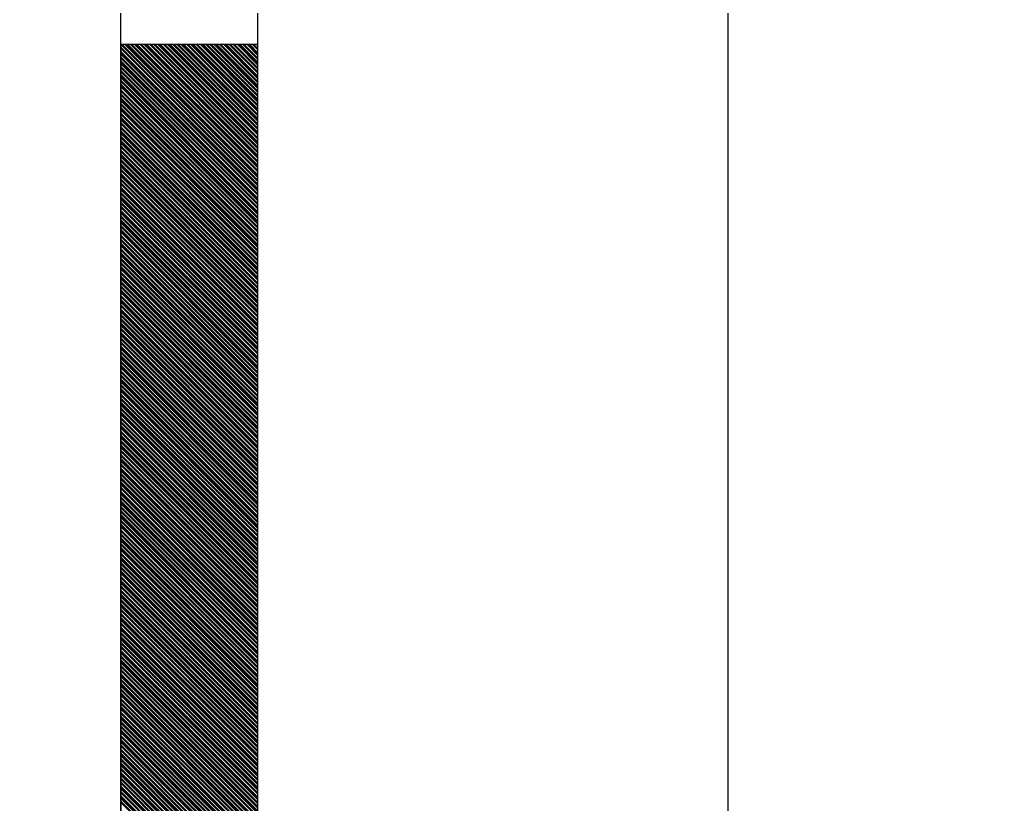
# Model space of a CAD drawing. Extents: x 747954 to 748544, y 4316381 to 4317408.
# Drawn here: x 748192.93 to 748200.01, y 4317295.46 to 4317301.19 of the extents above; entities that cross this region are included whole.
import ezdxf

# ---------------------------------------------------------------- set-up
doc = ezdxf.new("R2010")
doc.units = 0
doc.layers.get('0').update_dxf_attribs({"linetype": 'CONTINUOUS'})

msp = doc.modelspace()

# ---------------------------------------------------------------- linework, layer by layer
at = {"color": 0, "linetype": 'CONTINUOUS'}
for p, q in [((748193.67, 4317281.01), (748193.67, 4317381.01)), ((748193.67, 4317281.01), (748193.67, 4317381.01)), ((748194.67, 4317281.01), (748194.67, 4317381.01)), ((748194.67, 4317281.01), (748194.67, 4317381.01)), ((748194.67, 4317300.01), (748193.67, 4317301.01)), ((748194.67, 4317300.01), (748193.67, 4317301.01)), ((748194.67, 4317299.99), (748193.67, 4317300.99)), ((748194.67, 4317299.99), (748193.67, 4317300.99)), ((748194.67, 4317299.98), (748193.67, 4317300.98)), ((748194.67, 4317299.98), (748193.67, 4317300.98)), ((748194.67, 4317299.96), (748193.67, 4317300.96)), ((748194.67, 4317299.96), (748193.67, 4317300.96)), ((748194.67, 4317300.02), (748193.68, 4317301.01)), ((748194.67, 4317300.02), (748193.68, 4317301.01)), ((748194.67, 4317300.04), (748193.7, 4317301.01)), ((748194.67, 4317300.04), (748193.7, 4317301.01)), ((748194.67, 4317300.05), (748193.71, 4317301.01)), ((748194.67, 4317300.05), (748193.71, 4317301.01)), ((748194.67, 4317300.06), (748193.72, 4317301.01)), ((748194.67, 4317300.06), (748193.72, 4317301.01)), ((748194.67, 4317300.08), (748193.74, 4317301.01)), ((748194.67, 4317300.08), (748193.74, 4317301.01)), ((748194.67, 4317300.09), (748193.75, 4317301.01)), ((748194.67, 4317300.09), (748193.75, 4317301.01)), ((748194.67, 4317300.11), (748193.77, 4317301.01)), ((748194.67, 4317300.11), (748193.77, 4317301.01)), ((748194.67, 4317300.12), (748193.78, 4317301.01)), ((748194.67, 4317300.12), (748193.78, 4317301.01)), ((748194.67, 4317300.13), (748193.79, 4317301.01)), ((748194.67, 4317300.13), (748193.79, 4317301.01)), ((748194.67, 4317300.15), (748193.81, 4317301.01)), ((748194.67, 4317300.15), (748193.81, 4317301.01)), ((748194.67, 4317300.16), (748193.82, 4317301.01)), ((748194.67, 4317300.16), (748193.82, 4317301.01)), ((748194.67, 4317300.18), (748193.84, 4317301.01)), ((748194.67, 4317300.18), (748193.84, 4317301.01)), ((748194.67, 4317300.19), (748193.85, 4317301.01)), ((748194.67, 4317300.19), (748193.85, 4317301.01)), ((748194.67, 4317300.2), (748193.86, 4317301.01)), ((748194.67, 4317300.2), (748193.86, 4317301.01)), ((748194.67, 4317300.22), (748193.88, 4317301.01)), ((748194.67, 4317300.22), (748193.88, 4317301.01)), ((748194.67, 4317300.23), (748193.89, 4317301.01)), ((748194.67, 4317300.23), (748193.89, 4317301.01)), ((748194.67, 4317300.25), (748193.91, 4317301.01)), ((748194.67, 4317300.25), (748193.91, 4317301.01)), ((748194.67, 4317300.26), (748193.92, 4317301.01)), ((748194.67, 4317300.26), (748193.92, 4317301.01)), ((748194.67, 4317300.28), (748193.94, 4317301.01)), ((748194.67, 4317300.28), (748193.94, 4317301.01)), ((748194.67, 4317300.29), (748193.95, 4317301.01)), ((748194.67, 4317300.29), (748193.95, 4317301.01)), ((748194.67, 4317300.3), (748193.96, 4317301.01)), ((748194.67, 4317300.3), (748193.96, 4317301.01)), ((748194.67, 4317300.32), (748193.98, 4317301.01)), ((748194.67, 4317300.32), (748193.98, 4317301.01)), ((748194.67, 4317300.33), (748193.99, 4317301.01)), ((748194.67, 4317300.33), (748193.99, 4317301.01)), ((748194.67, 4317300.35), (748194.01, 4317301.01)), ((748194.67, 4317300.35), (748194.01, 4317301.01)), ((748194.67, 4317300.36), (748194.02, 4317301.01)), ((748194.67, 4317300.36), (748194.02, 4317301.01)), ((748194.67, 4317300.37), (748194.03, 4317301.01)), ((748194.67, 4317300.37), (748194.03, 4317301.01)), ((748194.67, 4317300.39), (748194.05, 4317301.01)), ((748194.67, 4317300.39), (748194.05, 4317301.01)), ((748194.67, 4317300.4), (748194.06, 4317301.01)), ((748194.67, 4317300.4), (748194.06, 4317301.01)), ((748194.67, 4317300.42), (748194.08, 4317301.01)), ((748194.67, 4317300.42), (748194.08, 4317301.01)), ((748194.67, 4317300.43), (748194.09, 4317301.01)), ((748194.67, 4317300.43), (748194.09, 4317301.01)), ((748194.67, 4317300.45), (748194.11, 4317301.01)), ((748194.67, 4317300.45), (748194.11, 4317301.01)), ((748194.67, 4317300.46), (748194.12, 4317301.01)), ((748194.67, 4317300.46), (748194.12, 4317301.01)), ((748194.67, 4317300.47), (748194.13, 4317301.01)), ((748194.67, 4317300.47), (748194.13, 4317301.01)), ((748194.67, 4317300.49), (748194.15, 4317301.01)), ((748194.67, 4317300.49), (748194.15, 4317301.01)), ((748194.67, 4317300.5), (748194.16, 4317301.01)), ((748194.67, 4317300.5), (748194.16, 4317301.01)), ((748194.67, 4317300.52), (748194.18, 4317301.01)), ((748194.67, 4317300.52), (748194.18, 4317301.01)), ((748194.67, 4317300.53), (748194.19, 4317301.01)), ((748194.67, 4317300.53), (748194.19, 4317301.01)), ((748194.67, 4317300.54), (748194.2, 4317301.01)), ((748194.67, 4317300.54), (748194.2, 4317301.01)), ((748194.67, 4317300.56), (748194.22, 4317301.01)), ((748194.67, 4317300.56), (748194.22, 4317301.01)), ((748194.67, 4317300.57), (748194.23, 4317301.01)), ((748194.67, 4317300.57), (748194.23, 4317301.01)), ((748194.67, 4317300.59), (748194.25, 4317301.01)), ((748194.67, 4317300.59), (748194.25, 4317301.01)), ((748194.67, 4317300.6), (748194.26, 4317301.01)), ((748194.67, 4317300.6), (748194.26, 4317301.01)), ((748194.67, 4317300.61), (748194.27, 4317301.01)), ((748194.67, 4317300.61), (748194.27, 4317301.01)), ((748194.67, 4317300.63), (748194.29, 4317301.01)), ((748194.67, 4317300.63), (748194.29, 4317301.01)), ((748194.67, 4317300.64), (748194.3, 4317301.01)), ((748194.67, 4317300.64), (748194.3, 4317301.01)), ((748194.67, 4317300.66), (748194.32, 4317301.01)), ((748194.67, 4317300.66), (748194.32, 4317301.01)), ((748194.67, 4317300.67), (748194.33, 4317301.01)), ((748194.67, 4317300.67), (748194.33, 4317301.01)), ((748194.67, 4317300.69), (748194.35, 4317301.01)), ((748194.67, 4317300.69), (748194.35, 4317301.01)), ((748194.67, 4317300.7), (748194.36, 4317301.01)), ((748194.67, 4317300.7), (748194.36, 4317301.01)), ((748194.67, 4317300.71), (748194.37, 4317301.01)), ((748194.67, 4317300.71), (748194.37, 4317301.01)), ((748194.67, 4317300.73), (748194.39, 4317301.01)), ((748194.67, 4317300.73), (748194.39, 4317301.01)), ((748194.67, 4317300.74), (748194.4, 4317301.01)), ((748194.67, 4317300.74), (748194.4, 4317301.01)), ((748194.67, 4317300.76), (748194.42, 4317301.01)), ((748194.67, 4317300.76), (748194.42, 4317301.01)), ((748194.67, 4317300.77), (748194.43, 4317301.01)), ((748194.67, 4317300.77), (748194.43, 4317301.01)), ((748194.67, 4317300.78), (748194.44, 4317301.01)), ((748194.67, 4317300.78), (748194.44, 4317301.01)), ((748194.67, 4317300.8), (748194.46, 4317301.01)), ((748194.67, 4317300.8), (748194.46, 4317301.01)), ((748194.67, 4317300.81), (748194.47, 4317301.01)), ((748194.67, 4317300.81), (748194.47, 4317301.01)), ((748194.67, 4317300.83), (748194.49, 4317301.01)), ((748194.67, 4317300.83), (748194.49, 4317301.01)), ((748194.67, 4317300.84), (748194.5, 4317301.01)), ((748194.67, 4317300.84), (748194.5, 4317301.01)), ((748194.67, 4317300.86), (748194.52, 4317301.01)), ((748194.67, 4317300.86), (748194.52, 4317301.01)), ((748194.67, 4317300.87), (748194.53, 4317301.01)), ((748194.67, 4317300.87), (748194.53, 4317301.01)), ((748194.67, 4317300.88), (748194.54, 4317301.01)), ((748194.67, 4317300.88), (748194.54, 4317301.01)), ((748194.67, 4317300.9), (748194.56, 4317301.01)), ((748194.67, 4317300.9), (748194.56, 4317301.01)), ((748194.67, 4317300.91), (748194.57, 4317301.01)), ((748194.67, 4317300.91), (748194.57, 4317301.01)), ((748194.67, 4317300.93), (748194.59, 4317301.01)), ((748194.67, 4317300.93), (748194.59, 4317301.01)), ((748194.67, 4317300.94), (748194.6, 4317301.01)), ((748194.67, 4317300.94), (748194.6, 4317301.01)), ((748194.67, 4317300.95), (748194.61, 4317301.01)), ((748194.67, 4317300.95), (748194.61, 4317301.01)), ((748194.67, 4317300.97), (748194.63, 4317301.01)), ((748194.67, 4317300.97), (748194.63, 4317301.01)), ((748194.67, 4317300.98), (748194.64, 4317301.01)), ((748194.67, 4317300.98), (748194.64, 4317301.01)), ((748194.67, 4317301), (748194.66, 4317301.01)), ((748194.67, 4317301), (748194.66, 4317301.01)), ((748194.67, 4317299.95), (748193.67, 4317300.95)), ((748194.67, 4317299.95), (748193.67, 4317300.95)), ((748194.67, 4317299.94), (748193.67, 4317300.94)), ((748194.67, 4317299.94), (748193.67, 4317300.94)), ((748194.67, 4317299.92), (748193.67, 4317300.92)), ((748194.67, 4317299.92), (748193.67, 4317300.92)), ((748194.67, 4317299.91), (748193.67, 4317300.91)), ((748194.67, 4317299.91), (748193.67, 4317300.91)), ((748194.67, 4317299.89), (748193.67, 4317300.89)), ((748194.67, 4317299.89), (748193.67, 4317300.89)), ((748194.67, 4317299.88), (748193.67, 4317300.88)), ((748194.67, 4317299.88), (748193.67, 4317300.88)), ((748194.67, 4317299.87), (748193.67, 4317300.87)), ((748194.67, 4317299.87), (748193.67, 4317300.87)), ((748194.67, 4317299.85), (748193.67, 4317300.85)), ((748194.67, 4317299.85), (748193.67, 4317300.85)), ((748194.67, 4317299.84), (748193.67, 4317300.84)), ((748194.67, 4317299.84), (748193.67, 4317300.84)), ((748194.67, 4317299.82), (748193.67, 4317300.82)), ((748194.67, 4317299.82), (748193.67, 4317300.82)), ((748194.67, 4317299.81), (748193.67, 4317300.81)), ((748194.67, 4317299.81), (748193.67, 4317300.81)), ((748194.67, 4317299.79), (748193.67, 4317300.79)), ((748194.67, 4317299.79), (748193.67, 4317300.79)), ((748194.67, 4317299.78), (748193.67, 4317300.78)), ((748194.67, 4317299.78), (748193.67, 4317300.78)), ((748194.67, 4317299.77), (748193.67, 4317300.77)), ((748194.67, 4317299.77), (748193.67, 4317300.77)), ((748194.67, 4317299.75), (748193.67, 4317300.75)), ((748194.67, 4317299.75), (748193.67, 4317300.75)), ((748194.67, 4317299.74), (748193.67, 4317300.74)), ((748194.67, 4317299.74), (748193.67, 4317300.74)), ((748194.67, 4317299.72), (748193.67, 4317300.72)), ((748194.67, 4317299.72), (748193.67, 4317300.72)), ((748194.67, 4317299.71), (748193.67, 4317300.71)), ((748194.67, 4317299.71), (748193.67, 4317300.71)), ((748194.67, 4317299.7), (748193.67, 4317300.7)), ((748194.67, 4317299.7), (748193.67, 4317300.7)), ((748194.67, 4317299.68), (748193.67, 4317300.68)), ((748194.67, 4317299.68), (748193.67, 4317300.68)), ((748194.67, 4317299.67), (748193.67, 4317300.67)), ((748194.67, 4317299.67), (748193.67, 4317300.67)), ((748194.67, 4317299.65), (748193.67, 4317300.65)), ((748194.67, 4317299.65), (748193.67, 4317300.65)), ((748194.67, 4317299.64), (748193.67, 4317300.64)), ((748194.67, 4317299.64), (748193.67, 4317300.64)), ((748194.67, 4317299.62), (748193.67, 4317300.62)), ((748194.67, 4317299.62), (748193.67, 4317300.62)), ((748194.67, 4317299.61), (748193.67, 4317300.61)), ((748194.67, 4317299.61), (748193.67, 4317300.61)), ((748194.67, 4317299.6), (748193.67, 4317300.6)), ((748194.67, 4317299.6), (748193.67, 4317300.6)), ((748194.67, 4317299.58), (748193.67, 4317300.58)), ((748194.67, 4317299.58), (748193.67, 4317300.58)), ((748194.67, 4317299.57), (748193.67, 4317300.57)), ((748194.67, 4317299.57), (748193.67, 4317300.57)), ((748194.67, 4317299.55), (748193.67, 4317300.55)), ((748194.67, 4317299.55), (748193.67, 4317300.55)), ((748194.67, 4317299.54), (748193.67, 4317300.54)), ((748194.67, 4317299.54), (748193.67, 4317300.54)), ((748194.67, 4317299.53), (748193.67, 4317300.53)), ((748194.67, 4317299.53), (748193.67, 4317300.53)), ((748194.67, 4317299.51), (748193.67, 4317300.51)), ((748194.67, 4317299.51), (748193.67, 4317300.51)), ((748194.67, 4317299.5), (748193.67, 4317300.5)), ((748194.67, 4317299.5), (748193.67, 4317300.5)), ((748194.67, 4317299.48), (748193.67, 4317300.48)), ((748194.67, 4317299.48), (748193.67, 4317300.48)), ((748194.67, 4317299.47), (748193.67, 4317300.47)), ((748194.67, 4317299.47), (748193.67, 4317300.47)), ((748194.67, 4317299.46), (748193.67, 4317300.46)), ((748194.67, 4317299.46), (748193.67, 4317300.46)), ((748194.67, 4317299.44), (748193.67, 4317300.44)), ((748194.67, 4317299.44), (748193.67, 4317300.44)), ((748194.67, 4317299.43), (748193.67, 4317300.43)), ((748194.67, 4317299.43), (748193.67, 4317300.43)), ((748194.67, 4317299.41), (748193.67, 4317300.41)), ((748194.67, 4317299.41), (748193.67, 4317300.41)), ((748194.67, 4317299.4), (748193.67, 4317300.4)), ((748194.67, 4317299.4), (748193.67, 4317300.4)), ((748194.67, 4317299.38), (748193.67, 4317300.38)), ((748194.67, 4317299.38), (748193.67, 4317300.38)), ((748194.67, 4317299.37), (748193.67, 4317300.37)), ((748194.67, 4317299.37), (748193.67, 4317300.37)), ((748194.67, 4317299.36), (748193.67, 4317300.36)), ((748194.67, 4317299.36), (748193.67, 4317300.36)), ((748194.67, 4317299.34), (748193.67, 4317300.34)), ((748194.67, 4317299.34), (748193.67, 4317300.34)), ((748194.67, 4317299.33), (748193.67, 4317300.33)), ((748194.67, 4317299.33), (748193.67, 4317300.33)), ((748194.67, 4317299.31), (748193.67, 4317300.31)), ((748194.67, 4317299.31), (748193.67, 4317300.31)), ((748194.67, 4317299.3), (748193.67, 4317300.3)), ((748194.67, 4317299.3), (748193.67, 4317300.3)), ((748194.67, 4317299.29), (748193.67, 4317300.29)), ((748194.67, 4317299.29), (748193.67, 4317300.29)), ((748194.67, 4317299.27), (748193.67, 4317300.27)), ((748194.67, 4317299.27), (748193.67, 4317300.27)), ((748194.67, 4317299.26), (748193.67, 4317300.26)), ((748194.67, 4317299.26), (748193.67, 4317300.26)), ((748194.67, 4317299.24), (748193.67, 4317300.24)), ((748194.67, 4317299.24), (748193.67, 4317300.24)), ((748194.67, 4317299.23), (748193.67, 4317300.23)), ((748194.67, 4317299.23), (748193.67, 4317300.23)), ((748194.67, 4317299.21), (748193.67, 4317300.21)), ((748194.67, 4317299.21), (748193.67, 4317300.21)), ((748194.67, 4317299.2), (748193.67, 4317300.2)), ((748194.67, 4317299.2), (748193.67, 4317300.2)), ((748194.67, 4317299.19), (748193.67, 4317300.19)), ((748194.67, 4317299.19), (748193.67, 4317300.19)), ((748194.67, 4317299.17), (748193.67, 4317300.17)), ((748194.67, 4317299.17), (748193.67, 4317300.17)), ((748194.67, 4317299.16), (748193.67, 4317300.16)), ((748194.67, 4317299.16), (748193.67, 4317300.16)), ((748194.67, 4317299.14), (748193.67, 4317300.14)), ((748194.67, 4317299.14), (748193.67, 4317300.14)), ((748194.67, 4317299.13), (748193.67, 4317300.13)), ((748194.67, 4317299.13), (748193.67, 4317300.13)), ((748194.67, 4317299.12), (748193.67, 4317300.12)), ((748194.67, 4317299.12), (748193.67, 4317300.12)), ((748194.67, 4317299.1), (748193.67, 4317300.1)), ((748194.67, 4317299.1), (748193.67, 4317300.1)), ((748194.67, 4317299.09), (748193.67, 4317300.09)), ((748194.67, 4317299.09), (748193.67, 4317300.09)), ((748194.67, 4317299.07), (748193.67, 4317300.07)), ((748194.67, 4317299.07), (748193.67, 4317300.07)), ((748194.67, 4317299.06), (748193.67, 4317300.06)), ((748194.67, 4317299.06), (748193.67, 4317300.06)), ((748194.67, 4317299.05), (748193.67, 4317300.05)), ((748194.67, 4317299.05), (748193.67, 4317300.05)), ((748194.67, 4317299.03), (748193.67, 4317300.03)), ((748194.67, 4317299.03), (748193.67, 4317300.03)), ((748194.67, 4317299.02), (748193.67, 4317300.02)), ((748194.67, 4317299.02), (748193.67, 4317300.02)), ((748194.67, 4317299), (748193.67, 4317300)), ((748194.67, 4317299), (748193.67, 4317300)), ((748194.67, 4317298.99), (748193.67, 4317299.99)), ((748194.67, 4317298.99), (748193.67, 4317299.99)), ((748194.67, 4317298.97), (748193.67, 4317299.97)), ((748194.67, 4317298.97), (748193.67, 4317299.97)), ((748194.67, 4317298.96), (748193.67, 4317299.96)), ((748194.67, 4317298.96), (748193.67, 4317299.96)), ((748194.67, 4317298.95), (748193.67, 4317299.95)), ((748194.67, 4317298.95), (748193.67, 4317299.95)), ((748194.67, 4317298.93), (748193.67, 4317299.93)), ((748194.67, 4317298.93), (748193.67, 4317299.93)), ((748194.67, 4317298.92), (748193.67, 4317299.92)), ((748194.67, 4317298.92), (748193.67, 4317299.92)), ((748194.67, 4317298.9), (748193.67, 4317299.9)), ((748194.67, 4317298.9), (748193.67, 4317299.9)), ((748194.67, 4317298.89), (748193.67, 4317299.89)), ((748194.67, 4317298.89), (748193.67, 4317299.89)), ((748194.67, 4317298.88), (748193.67, 4317299.88)), ((748194.67, 4317298.88), (748193.67, 4317299.88)), ((748194.67, 4317298.86), (748193.67, 4317299.86)), ((748194.67, 4317298.86), (748193.67, 4317299.86)), ((748194.67, 4317298.85), (748193.67, 4317299.85)), ((748194.67, 4317298.85), (748193.67, 4317299.85)), ((748194.67, 4317298.83), (748193.67, 4317299.83)), ((748194.67, 4317298.83), (748193.67, 4317299.83)), ((748194.67, 4317298.82), (748193.67, 4317299.82)), ((748194.67, 4317298.82), (748193.67, 4317299.82)), ((748194.67, 4317298.8), (748193.67, 4317299.8)), ((748194.67, 4317298.8), (748193.67, 4317299.8)), ((748194.67, 4317298.79), (748193.67, 4317299.79)), ((748194.67, 4317298.79), (748193.67, 4317299.79)), ((748194.67, 4317298.78), (748193.67, 4317299.78)), ((748194.67, 4317298.78), (748193.67, 4317299.78)), ((748194.67, 4317298.76), (748193.67, 4317299.76)), ((748194.67, 4317298.76), (748193.67, 4317299.76)), ((748194.67, 4317298.75), (748193.67, 4317299.75)), ((748194.67, 4317298.75), (748193.67, 4317299.75)), ((748194.67, 4317298.73), (748193.67, 4317299.73)), ((748194.67, 4317298.73), (748193.67, 4317299.73)), ((748194.67, 4317298.72), (748193.67, 4317299.72)), ((748194.67, 4317298.72), (748193.67, 4317299.72)), ((748194.67, 4317298.71), (748193.67, 4317299.71)), ((748194.67, 4317298.71), (748193.67, 4317299.71)), ((748194.67, 4317298.69), (748193.67, 4317299.69)), ((748194.67, 4317298.69), (748193.67, 4317299.69)), ((748194.67, 4317298.68), (748193.67, 4317299.68)), ((748194.67, 4317298.68), (748193.67, 4317299.68)), ((748194.67, 4317298.66), (748193.67, 4317299.66)), ((748194.67, 4317298.66), (748193.67, 4317299.66)), ((748194.67, 4317298.65), (748193.67, 4317299.65)), ((748194.67, 4317298.65), (748193.67, 4317299.65)), ((748194.67, 4317298.64), (748193.67, 4317299.64)), ((748194.67, 4317298.64), (748193.67, 4317299.64)), ((748194.67, 4317298.62), (748193.67, 4317299.62)), ((748194.67, 4317298.62), (748193.67, 4317299.62)), ((748194.67, 4317298.61), (748193.67, 4317299.61)), ((748194.67, 4317298.61), (748193.67, 4317299.61)), ((748194.67, 4317298.59), (748193.67, 4317299.59)), ((748194.67, 4317298.59), (748193.67, 4317299.59)), ((748194.67, 4317298.58), (748193.67, 4317299.58)), ((748194.67, 4317298.58), (748193.67, 4317299.58)), ((748194.67, 4317298.56), (748193.67, 4317299.56)), ((748194.67, 4317298.56), (748193.67, 4317299.56)), ((748194.67, 4317298.55), (748193.67, 4317299.55)), ((748194.67, 4317298.55), (748193.67, 4317299.55)), ((748194.67, 4317298.54), (748193.67, 4317299.54)), ((748194.67, 4317298.54), (748193.67, 4317299.54)), ((748194.67, 4317298.52), (748193.67, 4317299.52)), ((748194.67, 4317298.52), (748193.67, 4317299.52)), ((748194.67, 4317298.51), (748193.67, 4317299.51)), ((748194.67, 4317298.51), (748193.67, 4317299.51)), ((748194.67, 4317298.49), (748193.67, 4317299.49)), ((748194.67, 4317298.49), (748193.67, 4317299.49)), ((748194.67, 4317298.48), (748193.67, 4317299.48)), ((748194.67, 4317298.48), (748193.67, 4317299.48)), ((748194.67, 4317298.47), (748193.67, 4317299.47)), ((748194.67, 4317298.47), (748193.67, 4317299.47)), ((748194.67, 4317298.45), (748193.67, 4317299.45)), ((748194.67, 4317298.45), (748193.67, 4317299.45)), ((748194.67, 4317298.44), (748193.67, 4317299.44)), ((748194.67, 4317298.44), (748193.67, 4317299.44)), ((748194.67, 4317298.42), (748193.67, 4317299.42)), ((748194.67, 4317298.42), (748193.67, 4317299.42)), ((748194.67, 4317298.41), (748193.67, 4317299.41)), ((748194.67, 4317298.41), (748193.67, 4317299.41)), ((748194.67, 4317298.39), (748193.67, 4317299.39)), ((748194.67, 4317298.39), (748193.67, 4317299.39)), ((748194.67, 4317298.38), (748193.67, 4317299.38)), ((748194.67, 4317298.38), (748193.67, 4317299.38)), ((748194.67, 4317298.37), (748193.67, 4317299.37)), ((748194.67, 4317298.37), (748193.67, 4317299.37)), ((748194.67, 4317298.35), (748193.67, 4317299.35)), ((748194.67, 4317298.35), (748193.67, 4317299.35)), ((748194.67, 4317298.34), (748193.67, 4317299.34)), ((748194.67, 4317298.34), (748193.67, 4317299.34)), ((748194.67, 4317298.32), (748193.67, 4317299.32)), ((748194.67, 4317298.32), (748193.67, 4317299.32)), ((748194.67, 4317298.31), (748193.67, 4317299.31)), ((748194.67, 4317298.31), (748193.67, 4317299.31)), ((748194.67, 4317298.3), (748193.67, 4317299.3)), ((748194.67, 4317298.3), (748193.67, 4317299.3)), ((748194.67, 4317298.28), (748193.67, 4317299.28)), ((748194.67, 4317298.28), (748193.67, 4317299.28)), ((748194.67, 4317298.27), (748193.67, 4317299.27)), ((748194.67, 4317298.27), (748193.67, 4317299.27)), ((748194.67, 4317298.25), (748193.67, 4317299.25)), ((748194.67, 4317298.25), (748193.67, 4317299.25)), ((748194.67, 4317298.24), (748193.67, 4317299.24)), ((748194.67, 4317298.24), (748193.67, 4317299.24)), ((748194.67, 4317298.22), (748193.67, 4317299.22)), ((748194.67, 4317298.22), (748193.67, 4317299.22)), ((748194.67, 4317298.21), (748193.67, 4317299.21)), ((748194.67, 4317298.21), (748193.67, 4317299.21)), ((748194.67, 4317298.2), (748193.67, 4317299.2)), ((748194.67, 4317298.2), (748193.67, 4317299.2)), ((748194.67, 4317298.18), (748193.67, 4317299.18)), ((748194.67, 4317298.18), (748193.67, 4317299.18)), ((748194.67, 4317298.17), (748193.67, 4317299.17)), ((748194.67, 4317298.17), (748193.67, 4317299.17)), ((748194.67, 4317298.15), (748193.67, 4317299.15)), ((748194.67, 4317298.15), (748193.67, 4317299.15)), ((748194.67, 4317298.14), (748193.67, 4317299.14)), ((748194.67, 4317298.14), (748193.67, 4317299.14)), ((748194.67, 4317298.13), (748193.67, 4317299.13)), ((748194.67, 4317298.13), (748193.67, 4317299.13)), ((748194.67, 4317298.11), (748193.67, 4317299.11)), ((748194.67, 4317298.11), (748193.67, 4317299.11)), ((748194.67, 4317298.1), (748193.67, 4317299.1)), ((748194.67, 4317298.1), (748193.67, 4317299.1)), ((748194.67, 4317298.08), (748193.67, 4317299.08)), ((748194.67, 4317298.08), (748193.67, 4317299.08)), ((748194.67, 4317298.07), (748193.67, 4317299.07)), ((748194.67, 4317298.07), (748193.67, 4317299.07)), ((748194.67, 4317298.06), (748193.67, 4317299.06)), ((748194.67, 4317298.06), (748193.67, 4317299.06)), ((748194.67, 4317298.04), (748193.67, 4317299.04)), ((748194.67, 4317298.04), (748193.67, 4317299.04)), ((748194.67, 4317298.03), (748193.67, 4317299.03)), ((748194.67, 4317298.03), (748193.67, 4317299.03)), ((748194.67, 4317298.01), (748193.67, 4317299.01)), ((748194.67, 4317298.01), (748193.67, 4317299.01)), ((748194.67, 4317298), (748193.67, 4317299)), ((748194.67, 4317298), (748193.67, 4317299)), ((748194.67, 4317297.98), (748193.67, 4317298.98)), ((748194.67, 4317297.98), (748193.67, 4317298.98)), ((748194.67, 4317297.97), (748193.67, 4317298.97)), ((748194.67, 4317297.97), (748193.67, 4317298.97)), ((748194.67, 4317297.96), (748193.67, 4317298.96)), ((748194.67, 4317297.96), (748193.67, 4317298.96)), ((748194.67, 4317297.94), (748193.67, 4317298.94)), ((748194.67, 4317297.94), (748193.67, 4317298.94)), ((748194.67, 4317297.93), (748193.67, 4317298.93)), ((748194.67, 4317297.93), (748193.67, 4317298.93)), ((748194.67, 4317297.91), (748193.67, 4317298.91)), ((748194.67, 4317297.91), (748193.67, 4317298.91)), ((748194.67, 4317297.9), (748193.67, 4317298.9)), ((748194.67, 4317297.9), (748193.67, 4317298.9)), ((748194.67, 4317297.89), (748193.67, 4317298.89)), ((748194.67, 4317297.89), (748193.67, 4317298.89)), ((748194.67, 4317297.87), (748193.67, 4317298.87)), ((748194.67, 4317297.87), (748193.67, 4317298.87)), ((748194.67, 4317297.86), (748193.67, 4317298.86)), ((748194.67, 4317297.86), (748193.67, 4317298.86)), ((748194.67, 4317297.84), (748193.67, 4317298.84)), ((748194.67, 4317297.84), (748193.67, 4317298.84)), ((748194.67, 4317297.83), (748193.67, 4317298.83)), ((748194.67, 4317297.83), (748193.67, 4317298.83)), ((748194.67, 4317297.81), (748193.67, 4317298.81)), ((748194.67, 4317297.81), (748193.67, 4317298.81)), ((748194.67, 4317297.8), (748193.67, 4317298.8)), ((748194.67, 4317297.8), (748193.67, 4317298.8)), ((748194.67, 4317297.79), (748193.67, 4317298.79)), ((748194.67, 4317297.79), (748193.67, 4317298.79)), ((748194.67, 4317297.77), (748193.67, 4317298.77)), ((748194.67, 4317297.77), (748193.67, 4317298.77)), ((748194.67, 4317297.76), (748193.67, 4317298.76)), ((748194.67, 4317297.76), (748193.67, 4317298.76)), ((748194.67, 4317297.74), (748193.67, 4317298.74)), ((748194.67, 4317297.74), (748193.67, 4317298.74)), ((748194.67, 4317297.73), (748193.67, 4317298.73)), ((748194.67, 4317297.73), (748193.67, 4317298.73)), ((748194.67, 4317297.72), (748193.67, 4317298.72)), ((748194.67, 4317297.72), (748193.67, 4317298.72)), ((748194.67, 4317297.7), (748193.67, 4317298.7)), ((748194.67, 4317297.7), (748193.67, 4317298.7)), ((748194.67, 4317297.69), (748193.67, 4317298.69)), ((748194.67, 4317297.69), (748193.67, 4317298.69)), ((748194.67, 4317297.67), (748193.67, 4317298.67)), ((748194.67, 4317297.67), (748193.67, 4317298.67)), ((748194.67, 4317297.66), (748193.67, 4317298.66)), ((748194.67, 4317297.66), (748193.67, 4317298.66)), ((748194.67, 4317297.65), (748193.67, 4317298.65)), ((748194.67, 4317297.65), (748193.67, 4317298.65)), ((748194.67, 4317297.63), (748193.67, 4317298.63)), ((748194.67, 4317297.63), (748193.67, 4317298.63)), ((748194.67, 4317297.62), (748193.67, 4317298.62)), ((748194.67, 4317297.62), (748193.67, 4317298.62)), ((748194.67, 4317297.6), (748193.67, 4317298.6)), ((748194.67, 4317297.6), (748193.67, 4317298.6)), ((748194.67, 4317297.59), (748193.67, 4317298.59)), ((748194.67, 4317297.59), (748193.67, 4317298.59)), ((748194.67, 4317297.57), (748193.67, 4317298.57)), ((748194.67, 4317297.57), (748193.67, 4317298.57)), ((748194.67, 4317297.56), (748193.67, 4317298.56)), ((748194.67, 4317297.56), (748193.67, 4317298.56)), ((748194.67, 4317297.55), (748193.67, 4317298.55)), ((748194.67, 4317297.55), (748193.67, 4317298.55)), ((748194.67, 4317297.53), (748193.67, 4317298.53)), ((748194.67, 4317297.53), (748193.67, 4317298.53)), ((748194.67, 4317297.52), (748193.67, 4317298.52)), ((748194.67, 4317297.52), (748193.67, 4317298.52)), ((748194.67, 4317297.5), (748193.67, 4317298.5)), ((748194.67, 4317297.5), (748193.67, 4317298.5)), ((748194.67, 4317297.49), (748193.67, 4317298.49)), ((748194.67, 4317297.49), (748193.67, 4317298.49)), ((748194.67, 4317297.48), (748193.67, 4317298.48)), ((748194.67, 4317297.48), (748193.67, 4317298.48)), ((748194.67, 4317297.46), (748193.67, 4317298.46)), ((748194.67, 4317297.46), (748193.67, 4317298.46)), ((748194.67, 4317297.45), (748193.67, 4317298.45)), ((748194.67, 4317297.45), (748193.67, 4317298.45)), ((748194.67, 4317297.43), (748193.67, 4317298.43)), ((748194.67, 4317297.43), (748193.67, 4317298.43)), ((748194.67, 4317297.42), (748193.67, 4317298.42)), ((748194.67, 4317297.42), (748193.67, 4317298.42)), ((748194.67, 4317297.4), (748193.67, 4317298.4)), ((748194.67, 4317297.4), (748193.67, 4317298.4)), ((748194.67, 4317297.39), (748193.67, 4317298.39)), ((748194.67, 4317297.39), (748193.67, 4317298.39)), ((748194.67, 4317297.38), (748193.67, 4317298.38)), ((748194.67, 4317297.38), (748193.67, 4317298.38)), ((748194.67, 4317297.36), (748193.67, 4317298.36)), ((748194.67, 4317297.36), (748193.67, 4317298.36)), ((748194.67, 4317297.35), (748193.67, 4317298.35)), ((748194.67, 4317297.35), (748193.67, 4317298.35)), ((748194.67, 4317297.33), (748193.67, 4317298.33)), ((748194.67, 4317297.33), (748193.67, 4317298.33)), ((748194.67, 4317297.32), (748193.67, 4317298.32)), ((748194.67, 4317297.32), (748193.67, 4317298.32)), ((748194.67, 4317297.31), (748193.67, 4317298.31)), ((748194.67, 4317297.31), (748193.67, 4317298.31)), ((748194.67, 4317297.29), (748193.67, 4317298.29)), ((748194.67, 4317297.29), (748193.67, 4317298.29)), ((748194.67, 4317297.28), (748193.67, 4317298.28)), ((748194.67, 4317297.28), (748193.67, 4317298.28)), ((748194.67, 4317297.26), (748193.67, 4317298.26)), ((748194.67, 4317297.26), (748193.67, 4317298.26)), ((748194.67, 4317297.25), (748193.67, 4317298.25)), ((748194.67, 4317297.25), (748193.67, 4317298.25)), ((748194.67, 4317297.23), (748193.67, 4317298.23)), ((748194.67, 4317297.23), (748193.67, 4317298.23)), ((748194.67, 4317297.22), (748193.67, 4317298.22)), ((748194.67, 4317297.22), (748193.67, 4317298.22)), ((748194.67, 4317297.21), (748193.67, 4317298.21)), ((748194.67, 4317297.21), (748193.67, 4317298.21)), ((748194.67, 4317297.19), (748193.67, 4317298.19)), ((748194.67, 4317297.19), (748193.67, 4317298.19)), ((748194.67, 4317297.18), (748193.67, 4317298.18)), ((748194.67, 4317297.18), (748193.67, 4317298.18)), ((748194.67, 4317297.16), (748193.67, 4317298.16)), ((748194.67, 4317297.16), (748193.67, 4317298.16)), ((748194.67, 4317297.15), (748193.67, 4317298.15)), ((748194.67, 4317297.15), (748193.67, 4317298.15)), ((748194.67, 4317297.14), (748193.67, 4317298.14)), ((748194.67, 4317297.14), (748193.67, 4317298.14)), ((748194.67, 4317297.12), (748193.67, 4317298.12)), ((748194.67, 4317297.12), (748193.67, 4317298.12)), ((748194.67, 4317297.11), (748193.67, 4317298.11)), ((748194.67, 4317297.11), (748193.67, 4317298.11)), ((748194.67, 4317297.09), (748193.67, 4317298.09)), ((748194.67, 4317297.09), (748193.67, 4317298.09)), ((748194.67, 4317297.08), (748193.67, 4317298.08)), ((748194.67, 4317297.08), (748193.67, 4317298.08)), ((748194.67, 4317297.07), (748193.67, 4317298.07)), ((748194.67, 4317297.07), (748193.67, 4317298.07)), ((748194.67, 4317297.05), (748193.67, 4317298.05)), ((748194.67, 4317297.05), (748193.67, 4317298.05)), ((748194.67, 4317297.04), (748193.67, 4317298.04)), ((748194.67, 4317297.04), (748193.67, 4317298.04)), ((748194.67, 4317297.02), (748193.67, 4317298.02)), ((748194.67, 4317297.02), (748193.67, 4317298.02)), ((748194.67, 4317297.01), (748193.67, 4317298.01)), ((748194.67, 4317297.01), (748193.67, 4317298.01)), ((748194.67, 4317296.99), (748193.67, 4317297.99)), ((748194.67, 4317296.99), (748193.67, 4317297.99)), ((748194.67, 4317296.98), (748193.67, 4317297.98)), ((748194.67, 4317296.98), (748193.67, 4317297.98)), ((748194.67, 4317296.97), (748193.67, 4317297.97)), ((748194.67, 4317296.97), (748193.67, 4317297.97)), ((748194.67, 4317296.95), (748193.67, 4317297.95)), ((748194.67, 4317296.95), (748193.67, 4317297.95)), ((748194.67, 4317296.94), (748193.67, 4317297.94)), ((748194.67, 4317296.94), (748193.67, 4317297.94)), ((748194.67, 4317296.92), (748193.67, 4317297.92)), ((748194.67, 4317296.92), (748193.67, 4317297.92)), ((748194.67, 4317296.91), (748193.67, 4317297.91)), ((748194.67, 4317296.91), (748193.67, 4317297.91)), ((748194.67, 4317296.9), (748193.67, 4317297.9)), ((748194.67, 4317296.9), (748193.67, 4317297.9)), ((748194.67, 4317296.88), (748193.67, 4317297.88)), ((748194.67, 4317296.88), (748193.67, 4317297.88)), ((748194.67, 4317296.87), (748193.67, 4317297.87)), ((748194.67, 4317296.87), (748193.67, 4317297.87)), ((748194.67, 4317296.85), (748193.67, 4317297.85)), ((748194.67, 4317296.85), (748193.67, 4317297.85)), ((748194.67, 4317296.84), (748193.67, 4317297.84)), ((748194.67, 4317296.84), (748193.67, 4317297.84)), ((748194.67, 4317296.82), (748193.67, 4317297.82)), ((748194.67, 4317296.82), (748193.67, 4317297.82)), ((748194.67, 4317296.81), (748193.67, 4317297.81)), ((748194.67, 4317296.81), (748193.67, 4317297.81)), ((748194.67, 4317296.8), (748193.67, 4317297.8)), ((748194.67, 4317296.8), (748193.67, 4317297.8)), ((748194.67, 4317296.78), (748193.67, 4317297.78)), ((748194.67, 4317296.78), (748193.67, 4317297.78)), ((748194.67, 4317296.77), (748193.67, 4317297.77)), ((748194.67, 4317296.77), (748193.67, 4317297.77)), ((748194.67, 4317296.75), (748193.67, 4317297.75)), ((748194.67, 4317296.75), (748193.67, 4317297.75)), ((748194.67, 4317296.74), (748193.67, 4317297.74)), ((748194.67, 4317296.74), (748193.67, 4317297.74)), ((748194.67, 4317296.73), (748193.67, 4317297.73)), ((748194.67, 4317296.73), (748193.67, 4317297.73)), ((748194.67, 4317296.71), (748193.67, 4317297.71)), ((748194.67, 4317296.71), (748193.67, 4317297.71)), ((748194.67, 4317296.7), (748193.67, 4317297.7)), ((748194.67, 4317296.7), (748193.67, 4317297.7)), ((748194.67, 4317296.68), (748193.67, 4317297.68)), ((748194.67, 4317296.68), (748193.67, 4317297.68)), ((748194.67, 4317296.67), (748193.67, 4317297.67)), ((748194.67, 4317296.67), (748193.67, 4317297.67)), ((748194.67, 4317296.66), (748193.67, 4317297.66)), ((748194.67, 4317296.66), (748193.67, 4317297.66)), ((748194.67, 4317296.64), (748193.67, 4317297.64)), ((748194.67, 4317296.64), (748193.67, 4317297.64)), ((748194.67, 4317296.63), (748193.67, 4317297.63)), ((748194.67, 4317296.63), (748193.67, 4317297.63)), ((748194.67, 4317296.61), (748193.67, 4317297.61)), ((748194.67, 4317296.61), (748193.67, 4317297.61)), ((748194.67, 4317296.6), (748193.67, 4317297.6)), ((748194.67, 4317296.6), (748193.67, 4317297.6)), ((748194.67, 4317296.58), (748193.67, 4317297.58)), ((748194.67, 4317296.58), (748193.67, 4317297.58)), ((748194.67, 4317296.57), (748193.67, 4317297.57)), ((748194.67, 4317296.57), (748193.67, 4317297.57)), ((748194.67, 4317296.56), (748193.67, 4317297.56)), ((748194.67, 4317296.56), (748193.67, 4317297.56)), ((748194.67, 4317296.54), (748193.67, 4317297.54)), ((748194.67, 4317296.54), (748193.67, 4317297.54)), ((748194.67, 4317296.53), (748193.67, 4317297.53)), ((748194.67, 4317296.53), (748193.67, 4317297.53)), ((748194.67, 4317296.51), (748193.67, 4317297.51)), ((748194.67, 4317296.51), (748193.67, 4317297.51)), ((748194.67, 4317296.5), (748193.67, 4317297.5)), ((748194.67, 4317296.5), (748193.67, 4317297.5)), ((748194.67, 4317296.49), (748193.67, 4317297.49)), ((748194.67, 4317296.49), (748193.67, 4317297.49)), ((748194.67, 4317296.47), (748193.67, 4317297.47)), ((748194.67, 4317296.47), (748193.67, 4317297.47)), ((748194.67, 4317296.46), (748193.67, 4317297.46)), ((748194.67, 4317296.46), (748193.67, 4317297.46)), ((748194.67, 4317296.44), (748193.67, 4317297.44)), ((748194.67, 4317296.44), (748193.67, 4317297.44)), ((748194.67, 4317296.43), (748193.67, 4317297.43)), ((748194.67, 4317296.43), (748193.67, 4317297.43)), ((748194.67, 4317296.41), (748193.67, 4317297.41)), ((748194.67, 4317296.41), (748193.67, 4317297.41)), ((748194.67, 4317296.4), (748193.67, 4317297.4)), ((748194.67, 4317296.4), (748193.67, 4317297.4)), ((748194.67, 4317296.39), (748193.67, 4317297.39)), ((748194.67, 4317296.39), (748193.67, 4317297.39)), ((748194.67, 4317296.37), (748193.67, 4317297.37)), ((748194.67, 4317296.37), (748193.67, 4317297.37)), ((748194.67, 4317296.36), (748193.67, 4317297.36)), ((748194.67, 4317296.36), (748193.67, 4317297.36)), ((748194.67, 4317296.34), (748193.67, 4317297.34)), ((748194.67, 4317296.34), (748193.67, 4317297.34)), ((748194.67, 4317296.33), (748193.67, 4317297.33)), ((748194.67, 4317296.33), (748193.67, 4317297.33)), ((748194.67, 4317296.32), (748193.67, 4317297.32)), ((748194.67, 4317296.32), (748193.67, 4317297.32)), ((748194.67, 4317296.3), (748193.67, 4317297.3)), ((748194.67, 4317296.3), (748193.67, 4317297.3)), ((748194.67, 4317296.29), (748193.67, 4317297.29)), ((748194.67, 4317296.29), (748193.67, 4317297.29)), ((748194.67, 4317296.27), (748193.67, 4317297.27)), ((748194.67, 4317296.27), (748193.67, 4317297.27)), ((748194.67, 4317296.26), (748193.67, 4317297.26)), ((748194.67, 4317296.26), (748193.67, 4317297.26)), ((748194.67, 4317296.25), (748193.67, 4317297.25)), ((748194.67, 4317296.25), (748193.67, 4317297.25)), ((748194.67, 4317296.23), (748193.67, 4317297.23)), ((748194.67, 4317296.23), (748193.67, 4317297.23)), ((748194.67, 4317296.22), (748193.67, 4317297.22)), ((748194.67, 4317296.22), (748193.67, 4317297.22)), ((748194.67, 4317296.2), (748193.67, 4317297.2)), ((748194.67, 4317296.2), (748193.67, 4317297.2)), ((748194.67, 4317296.19), (748193.67, 4317297.19)), ((748194.67, 4317296.19), (748193.67, 4317297.19)), ((748194.67, 4317296.17), (748193.67, 4317297.17)), ((748194.67, 4317296.17), (748193.67, 4317297.17)), ((748194.67, 4317296.16), (748193.67, 4317297.16)), ((748194.67, 4317296.16), (748193.67, 4317297.16)), ((748194.67, 4317296.15), (748193.67, 4317297.15)), ((748194.67, 4317296.15), (748193.67, 4317297.15)), ((748194.67, 4317296.13), (748193.67, 4317297.13)), ((748194.67, 4317296.13), (748193.67, 4317297.13)), ((748194.67, 4317296.12), (748193.67, 4317297.12)), ((748194.67, 4317296.12), (748193.67, 4317297.12)), ((748194.67, 4317296.1), (748193.67, 4317297.1)), ((748194.67, 4317296.1), (748193.67, 4317297.1)), ((748194.67, 4317296.09), (748193.67, 4317297.09)), ((748194.67, 4317296.09), (748193.67, 4317297.09)), ((748194.67, 4317296.08), (748193.67, 4317297.08)), ((748194.67, 4317296.08), (748193.67, 4317297.08)), ((748194.67, 4317296.06), (748193.67, 4317297.06)), ((748194.67, 4317296.06), (748193.67, 4317297.06)), ((748194.67, 4317296.05), (748193.67, 4317297.05)), ((748194.67, 4317296.05), (748193.67, 4317297.05)), ((748194.67, 4317296.03), (748193.67, 4317297.03)), ((748194.67, 4317296.03), (748193.67, 4317297.03)), ((748194.67, 4317296.02), (748193.67, 4317297.02)), ((748194.67, 4317296.02), (748193.67, 4317297.02)), ((748194.67, 4317296), (748193.67, 4317297)), ((748194.67, 4317296), (748193.67, 4317297)), ((748194.67, 4317295.99), (748193.67, 4317296.99)), ((748194.67, 4317295.99), (748193.67, 4317296.99)), ((748194.67, 4317295.98), (748193.67, 4317296.98)), ((748194.67, 4317295.98), (748193.67, 4317296.98)), ((748194.67, 4317295.96), (748193.67, 4317296.96)), ((748194.67, 4317295.96), (748193.67, 4317296.96)), ((748194.67, 4317295.95), (748193.67, 4317296.95)), ((748194.67, 4317295.95), (748193.67, 4317296.95)), ((748194.67, 4317295.93), (748193.67, 4317296.93)), ((748194.67, 4317295.93), (748193.67, 4317296.93)), ((748194.67, 4317295.92), (748193.67, 4317296.92)), ((748194.67, 4317295.92), (748193.67, 4317296.92)), ((748194.67, 4317295.91), (748193.67, 4317296.91)), ((748194.67, 4317295.91), (748193.67, 4317296.91)), ((748194.67, 4317295.89), (748193.67, 4317296.89)), ((748194.67, 4317295.89), (748193.67, 4317296.89)), ((748194.67, 4317295.88), (748193.67, 4317296.88)), ((748194.67, 4317295.88), (748193.67, 4317296.88)), ((748194.67, 4317295.86), (748193.67, 4317296.86)), ((748194.67, 4317295.86), (748193.67, 4317296.86)), ((748194.67, 4317295.85), (748193.67, 4317296.85)), ((748194.67, 4317295.85), (748193.67, 4317296.85)), ((748194.67, 4317295.83), (748193.67, 4317296.83)), ((748194.67, 4317295.83), (748193.67, 4317296.83)), ((748194.67, 4317295.82), (748193.67, 4317296.82)), ((748194.67, 4317295.82), (748193.67, 4317296.82)), ((748194.67, 4317295.81), (748193.67, 4317296.81)), ((748194.67, 4317295.81), (748193.67, 4317296.81)), ((748194.67, 4317295.79), (748193.67, 4317296.79)), ((748194.67, 4317295.79), (748193.67, 4317296.79)), ((748194.67, 4317295.78), (748193.67, 4317296.78)), ((748194.67, 4317295.78), (748193.67, 4317296.78)), ((748194.67, 4317295.76), (748193.67, 4317296.76)), ((748194.67, 4317295.76), (748193.67, 4317296.76)), ((748194.67, 4317295.75), (748193.67, 4317296.75)), ((748194.67, 4317295.75), (748193.67, 4317296.75)), ((748194.67, 4317295.74), (748193.67, 4317296.74)), ((748194.67, 4317295.74), (748193.67, 4317296.74)), ((748194.67, 4317295.72), (748193.67, 4317296.72)), ((748194.67, 4317295.72), (748193.67, 4317296.72)), ((748194.67, 4317295.71), (748193.67, 4317296.71)), ((748194.67, 4317295.71), (748193.67, 4317296.71)), ((748194.67, 4317295.69), (748193.67, 4317296.69)), ((748194.67, 4317295.69), (748193.67, 4317296.69)), ((748194.67, 4317295.68), (748193.67, 4317296.68)), ((748194.67, 4317295.68), (748193.67, 4317296.68)), ((748194.67, 4317295.67), (748193.67, 4317296.67)), ((748194.67, 4317295.67), (748193.67, 4317296.67)), ((748194.67, 4317295.65), (748193.67, 4317296.65)), ((748194.67, 4317295.65), (748193.67, 4317296.65)), ((748194.67, 4317295.64), (748193.67, 4317296.64)), ((748194.67, 4317295.64), (748193.67, 4317296.64)), ((748194.67, 4317295.62), (748193.67, 4317296.62)), ((748194.67, 4317295.62), (748193.67, 4317296.62)), ((748194.67, 4317295.61), (748193.67, 4317296.61)), ((748194.67, 4317295.61), (748193.67, 4317296.61)), ((748194.67, 4317295.59), (748193.67, 4317296.59)), ((748194.67, 4317295.59), (748193.67, 4317296.59)), ((748194.67, 4317295.58), (748193.67, 4317296.58)), ((748194.67, 4317295.58), (748193.67, 4317296.58)), ((748194.67, 4317295.57), (748193.67, 4317296.57)), ((748194.67, 4317295.57), (748193.67, 4317296.57)), ((748194.67, 4317295.55), (748193.67, 4317296.55)), ((748194.67, 4317295.55), (748193.67, 4317296.55)), ((748194.67, 4317295.54), (748193.67, 4317296.54)), ((748194.67, 4317295.54), (748193.67, 4317296.54)), ((748194.67, 4317295.52), (748193.67, 4317296.52)), ((748194.67, 4317295.52), (748193.67, 4317296.52)), ((748194.67, 4317295.51), (748193.67, 4317296.51)), ((748194.67, 4317295.51), (748193.67, 4317296.51)), ((748194.67, 4317295.5), (748193.67, 4317296.5)), ((748194.67, 4317295.5), (748193.67, 4317296.5)), ((748194.67, 4317295.48), (748193.67, 4317296.48)), ((748194.67, 4317295.48), (748193.67, 4317296.48)), ((748194.67, 4317295.47), (748193.67, 4317296.47)), ((748194.67, 4317295.47), (748193.67, 4317296.47)), ((748194.67, 4317295.45), (748193.67, 4317296.45)), ((748194.67, 4317295.45), (748193.67, 4317296.45)), ((748194.67, 4317295.44), (748193.67, 4317296.44)), ((748194.67, 4317295.44), (748193.67, 4317296.44)), ((748194.67, 4317295.42), (748193.67, 4317296.42)), ((748194.67, 4317295.42), (748193.67, 4317296.42)), ((748194.67, 4317295.41), (748193.67, 4317296.41)), ((748194.67, 4317295.41), (748193.67, 4317296.41)), ((748194.67, 4317295.4), (748193.67, 4317296.4)), ((748194.67, 4317295.4), (748193.67, 4317296.4)), ((748194.67, 4317295.38), (748193.67, 4317296.38)), ((748194.67, 4317295.38), (748193.67, 4317296.38)), ((748194.67, 4317295.37), (748193.67, 4317296.37)), ((748194.67, 4317295.37), (748193.67, 4317296.37)), ((748194.67, 4317295.35), (748193.67, 4317296.35)), ((748194.67, 4317295.35), (748193.67, 4317296.35)), ((748194.67, 4317295.34), (748193.67, 4317296.34)), ((748194.67, 4317295.34), (748193.67, 4317296.34)), ((748194.67, 4317295.33), (748193.67, 4317296.33)), ((748194.67, 4317295.33), (748193.67, 4317296.33)), ((748194.67, 4317295.31), (748193.67, 4317296.31)), ((748194.67, 4317295.31), (748193.67, 4317296.31)), ((748194.67, 4317295.3), (748193.67, 4317296.3)), ((748194.67, 4317295.3), (748193.67, 4317296.3)), ((748194.67, 4317295.28), (748193.67, 4317296.28)), ((748194.67, 4317295.28), (748193.67, 4317296.28)), ((748194.67, 4317295.27), (748193.67, 4317296.27)), ((748194.67, 4317295.27), (748193.67, 4317296.27)), ((748194.67, 4317295.26), (748193.67, 4317296.26)), ((748194.67, 4317295.26), (748193.67, 4317296.26)), ((748194.67, 4317295.24), (748193.67, 4317296.24)), ((748194.67, 4317295.24), (748193.67, 4317296.24)), ((748194.67, 4317295.23), (748193.67, 4317296.23)), ((748194.67, 4317295.23), (748193.67, 4317296.23)), ((748194.67, 4317295.21), (748193.67, 4317296.21)), ((748194.67, 4317295.21), (748193.67, 4317296.21)), ((748194.67, 4317295.2), (748193.67, 4317296.2)), ((748194.67, 4317295.2), (748193.67, 4317296.2)), ((748194.67, 4317295.18), (748193.67, 4317296.18)), ((748194.67, 4317295.18), (748193.67, 4317296.18)), ((748194.67, 4317295.17), (748193.67, 4317296.17)), ((748194.67, 4317295.17), (748193.67, 4317296.17)), ((748194.67, 4317295.16), (748193.67, 4317296.16)), ((748194.67, 4317295.16), (748193.67, 4317296.16)), ((748194.67, 4317295.14), (748193.67, 4317296.14)), ((748194.67, 4317295.14), (748193.67, 4317296.14)), ((748194.67, 4317295.13), (748193.67, 4317296.13)), ((748194.67, 4317295.13), (748193.67, 4317296.13)), ((748194.67, 4317295.11), (748193.67, 4317296.11)), ((748194.67, 4317295.11), (748193.67, 4317296.11)), ((748194.67, 4317295.1), (748193.67, 4317296.1)), ((748194.67, 4317295.1), (748193.67, 4317296.1)), ((748194.67, 4317295.09), (748193.67, 4317296.09)), ((748194.67, 4317295.09), (748193.67, 4317296.09)), ((748194.67, 4317295.07), (748193.67, 4317296.07)), ((748194.67, 4317295.07), (748193.67, 4317296.07)), ((748194.67, 4317295.06), (748193.67, 4317296.06)), ((748194.67, 4317295.06), (748193.67, 4317296.06)), ((748194.67, 4317295.04), (748193.67, 4317296.04)), ((748194.67, 4317295.04), (748193.67, 4317296.04)), ((748194.67, 4317295.03), (748193.67, 4317296.03)), ((748194.67, 4317295.03), (748193.67, 4317296.03)), ((748194.67, 4317295.01), (748193.67, 4317296.01)), ((748194.67, 4317295.01), (748193.67, 4317296.01)), ((748194.67, 4317295), (748193.67, 4317296)), ((748194.67, 4317295), (748193.67, 4317296)), ((748194.67, 4317294.99), (748193.67, 4317295.99)), ((748194.67, 4317294.99), (748193.67, 4317295.99)), ((748194.67, 4317294.97), (748193.67, 4317295.97)), ((748194.67, 4317294.97), (748193.67, 4317295.97)), ((748194.67, 4317294.96), (748193.67, 4317295.96)), ((748194.67, 4317294.96), (748193.67, 4317295.96)), ((748194.67, 4317294.94), (748193.67, 4317295.94)), ((748194.67, 4317294.94), (748193.67, 4317295.94)), ((748194.67, 4317294.93), (748193.67, 4317295.93)), ((748194.67, 4317294.93), (748193.67, 4317295.93)), ((748194.67, 4317294.92), (748193.67, 4317295.92)), ((748194.67, 4317294.92), (748193.67, 4317295.92)), ((748194.67, 4317294.9), (748193.67, 4317295.9)), ((748194.67, 4317294.9), (748193.67, 4317295.9)), ((748194.67, 4317294.89), (748193.67, 4317295.89)), ((748194.67, 4317294.89), (748193.67, 4317295.89)), ((748194.67, 4317294.87), (748193.67, 4317295.87)), ((748194.67, 4317294.87), (748193.67, 4317295.87)), ((748194.67, 4317294.86), (748193.67, 4317295.86)), ((748194.67, 4317294.86), (748193.67, 4317295.86)), ((748194.67, 4317294.84), (748193.67, 4317295.84)), ((748194.67, 4317294.84), (748193.67, 4317295.84)), ((748194.67, 4317294.83), (748193.67, 4317295.83)), ((748194.67, 4317294.83), (748193.67, 4317295.83)), ((748194.67, 4317294.82), (748193.67, 4317295.82)), ((748194.67, 4317294.82), (748193.67, 4317295.82)), ((748194.67, 4317294.8), (748193.67, 4317295.8)), ((748194.67, 4317294.8), (748193.67, 4317295.8)), ((748194.67, 4317294.79), (748193.67, 4317295.79)), ((748194.67, 4317294.79), (748193.67, 4317295.79)), ((748194.67, 4317294.77), (748193.67, 4317295.77)), ((748194.67, 4317294.77), (748193.67, 4317295.77)), ((748194.67, 4317294.76), (748193.67, 4317295.76)), ((748194.67, 4317294.76), (748193.67, 4317295.76)), ((748194.67, 4317294.75), (748193.67, 4317295.75)), ((748194.67, 4317294.75), (748193.67, 4317295.75)), ((748194.67, 4317294.73), (748193.67, 4317295.73)), ((748194.67, 4317294.73), (748193.67, 4317295.73)), ((748194.67, 4317294.72), (748193.67, 4317295.72)), ((748194.67, 4317294.72), (748193.67, 4317295.72)), ((748194.67, 4317294.7), (748193.67, 4317295.7)), ((748194.67, 4317294.7), (748193.67, 4317295.7)), ((748194.67, 4317294.69), (748193.67, 4317295.69)), ((748194.67, 4317294.69), (748193.67, 4317295.69)), ((748194.67, 4317294.68), (748193.67, 4317295.68)), ((748194.67, 4317294.68), (748193.67, 4317295.68)), ((748194.67, 4317294.66), (748193.67, 4317295.66)), ((748194.67, 4317294.66), (748193.67, 4317295.66)), ((748194.67, 4317294.65), (748193.67, 4317295.65)), ((748194.67, 4317294.65), (748193.67, 4317295.65)), ((748194.67, 4317294.63), (748193.67, 4317295.63)), ((748194.67, 4317294.63), (748193.67, 4317295.63)), ((748194.67, 4317294.62), (748193.67, 4317295.62)), ((748194.67, 4317294.62), (748193.67, 4317295.62)), ((748194.67, 4317294.6), (748193.67, 4317295.6)), ((748194.67, 4317294.6), (748193.67, 4317295.6)), ((748194.67, 4317294.59), (748193.67, 4317295.59)), ((748194.67, 4317294.59), (748193.67, 4317295.59)), ((748194.67, 4317294.58), (748193.67, 4317295.58)), ((748194.67, 4317294.58), (748193.67, 4317295.58)), ((748194.67, 4317294.56), (748193.67, 4317295.56)), ((748194.67, 4317294.56), (748193.67, 4317295.56)), ((748194.67, 4317294.55), (748193.67, 4317295.55)), ((748194.67, 4317294.55), (748193.67, 4317295.55)), ((748194.67, 4317294.53), (748193.67, 4317295.53)), ((748194.67, 4317294.53), (748193.67, 4317295.53)), ((748194.67, 4317294.52), (748193.67, 4317295.52)), ((748194.67, 4317294.52), (748193.67, 4317295.52)), ((748194.67, 4317294.51), (748193.67, 4317295.51)), ((748194.67, 4317294.51), (748193.67, 4317295.51)), ((748194.67, 4317294.49), (748193.67, 4317295.49)), ((748194.67, 4317294.49), (748193.67, 4317295.49)), ((748194.67, 4317294.48), (748193.67, 4317295.48)), ((748194.67, 4317294.48), (748193.67, 4317295.48))]:
    msp.add_line(p, q, dxfattribs=at)
msp.add_lwpolyline([(748194.67, 4317291.01), (748194.67, 4317301.01), (748193.67, 4317301.01), (748193.67, 4317291.01)], close=True, dxfattribs=at)
msp.add_lwpolyline([(748194.67, 4317291.01), (748194.67, 4317301.01), (748193.67, 4317301.01), (748193.67, 4317291.01)], close=True, dxfattribs=at)

# ---------------------------------------------------------------- meshes
mesh = msp.add_polyface(dxfattribs=at)
corners = [(747954.5, 4316381), (747954.5, 4316381), (747954.5, 4316571.9618), (748262.5, 4316381), (747954.5, 4316746.4935), (748544, 4316381), (747954.5, 4317407.5), (748544, 4317042.0065), (748544, 4317407.5)]
mesh.append_faces([[corners[k] for k in face] for face in [(0, 1, 3, 2), (2, 3, 5, 4), (4, 5, 7, 6), (6, 7, 8, 8)]], dxfattribs={"vtx0": -1, "vtx2": -1, "color": 0})
mesh = msp.add_polyface(dxfattribs=at)
corners = [(747964.5, 4317221), (747964.5, 4317221), (747964.5, 4317395.2713), (748245.58, 4317221), (747964.5, 4317401.5), (748245.58, 4317227.2287), (748245.58, 4317401.5)]
mesh.append_faces([[corners[k] for k in face] for face in [(0, 1, 3, 2), (2, 3, 5, 4), (4, 5, 6, 6)]], dxfattribs={"vtx0": -1, "vtx2": -1, "color": 0})
mesh = msp.add_polyface(dxfattribs=at)
corners = [(748188.23, 4317228.19), (748188.23, 4317228.19), (748188.23, 4317234.3095), (748198.1, 4317228.19), (748188.23, 4317394.66), (748198.1, 4317388.5405), (748198.1, 4317394.66)]
mesh.append_faces([[corners[k] for k in face] for face in [(0, 1, 3, 2), (2, 3, 5, 4), (4, 5, 6, 6)]], dxfattribs={"vtx0": -1, "vtx2": -1, "color": 0})

doc.saveas('drawing.dxf')
